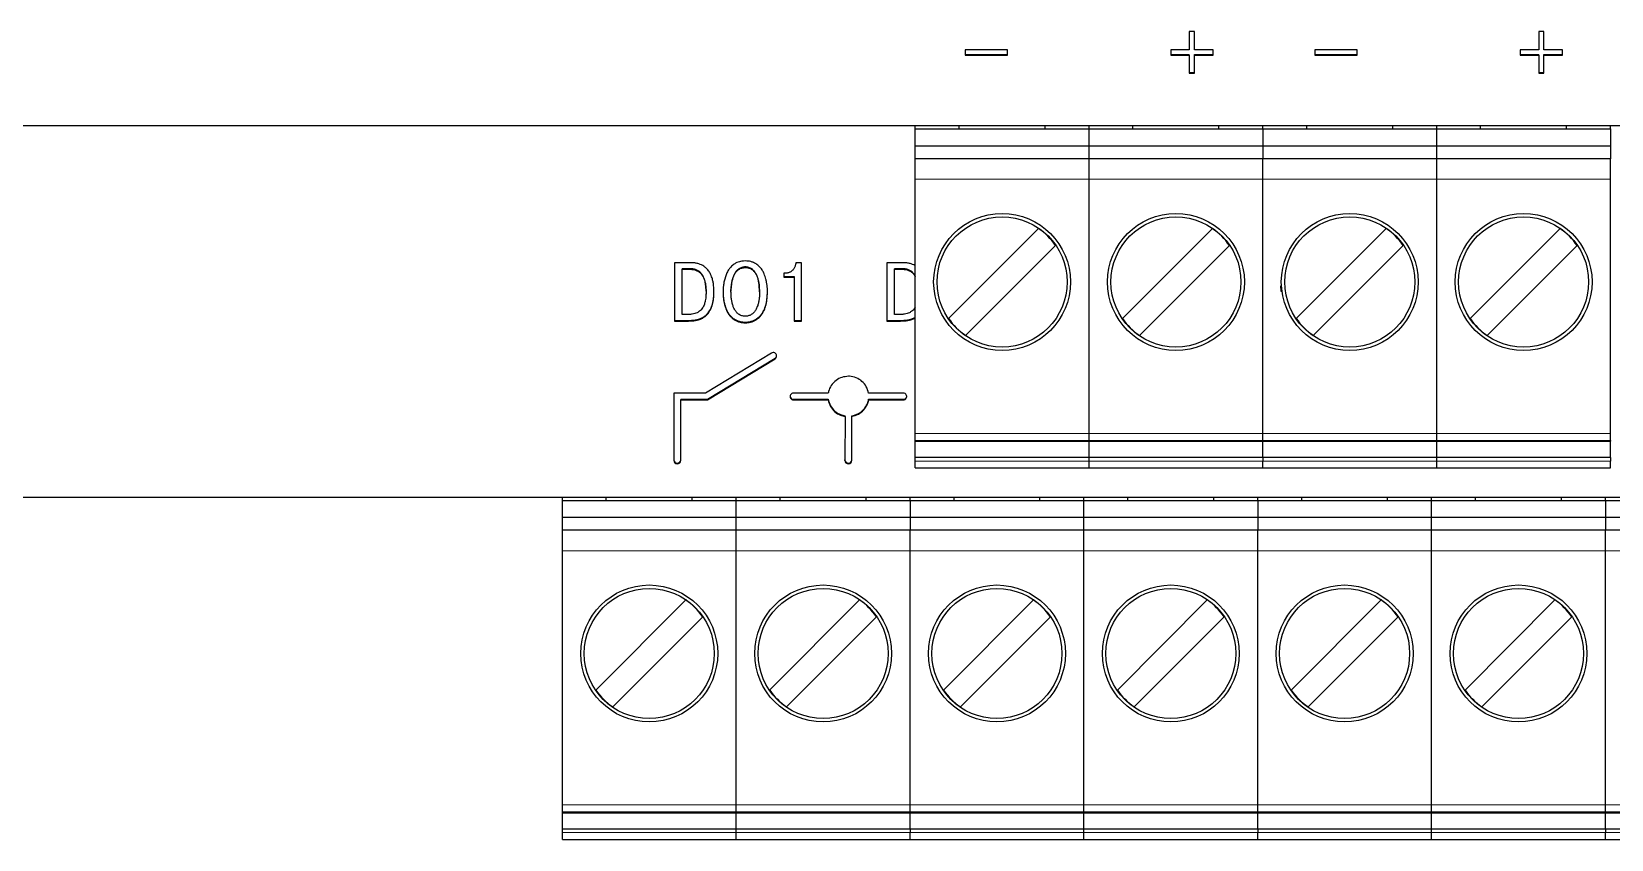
# Model space of a CAD drawing. Header units: millimetres. Extents: x 15 to 1184, y 5 to 836.
# Drawn here: x 596.87 to 606.1, y 650.33 to 655.05 of the extents above; entities that cross this region are included whole.
import ezdxf

# ---------------------------------------------------------------- set-up
doc = ezdxf.new("R2010")
doc.units = ezdxf.units.MM

msp = doc.modelspace()

# ---------------------------------------------------------------- linework, layer by layer
at = {"color": 7, "linetype": 'Continuous', "lineweight": 25}
for p, q in [((603.665, 655.0472), (603.6344, 655.0472)), ((603.6344, 655.0472), (603.6344, 654.9407)), ((603.665, 654.9407), (603.665, 655.0472)), ((605.7076, 655.0472), (605.677, 655.0472)), ((605.677, 655.0472), (605.677, 654.9407)), ((605.7076, 654.9407), (605.7076, 655.0472)), ((602.3253, 654.9407), (602.3253, 654.9106)), ((602.5722, 654.9407), (602.3253, 654.9407)), ((602.3253, 654.914), (602.5722, 654.914)), ((602.3253, 654.9106), (602.5722, 654.9106)), ((602.5722, 654.9106), (602.5722, 654.9407)), ((603.5262, 654.9407), (603.5262, 654.9106)), ((603.6344, 654.9407), (603.5262, 654.9407)), ((603.5262, 654.914), (603.6344, 654.914)), ((603.5262, 654.9106), (603.6344, 654.9106)), ((603.6344, 654.9106), (603.6344, 654.914)), ((603.6344, 654.9106), (603.6344, 654.8041)), ((603.7732, 654.9407), (603.665, 654.9407)), ((603.665, 654.914), (603.7732, 654.914)), ((603.665, 654.9106), (603.665, 654.914)), ((603.665, 654.8041), (603.665, 654.9106)), ((603.665, 654.9106), (603.7732, 654.9106)), ((603.7732, 654.9106), (603.7732, 654.9407)), ((604.3679, 654.9407), (604.3679, 654.9106)), ((604.6148, 654.9407), (604.3679, 654.9407)), ((604.3679, 654.914), (604.6148, 654.914)), ((604.3679, 654.9106), (604.6148, 654.9106)), ((604.6148, 654.9106), (604.6148, 654.9407)), ((605.5688, 654.9407), (605.5688, 654.9106)), ((605.677, 654.9407), (605.5688, 654.9407)), ((605.5688, 654.914), (605.677, 654.914)), ((605.5688, 654.9106), (605.677, 654.9106)), ((605.677, 654.9106), (605.677, 654.914)), ((605.677, 654.9106), (605.677, 654.8041)), ((605.8158, 654.9407), (605.7076, 654.9407)), ((605.7076, 654.914), (605.8158, 654.914)), ((605.7076, 654.9106), (605.7076, 654.914)), ((605.7076, 654.8041), (605.7076, 654.9106)), ((605.7076, 654.9106), (605.8158, 654.9106)), ((605.8158, 654.9106), (605.8158, 654.9407)), ((603.6344, 654.8075), (603.665, 654.8075)), ((603.6344, 654.8041), (603.665, 654.8041)), ((605.677, 654.8075), (605.7076, 654.8075)), ((605.677, 654.8041), (605.7076, 654.8041)), ((589.8565, 654.4987), (613.2565, 654.4987)), ((602.0325, 654.4787), (602.0325, 654.4987)), ((602.0325, 654.4787), (602.2895, 654.4787)), ((602.0325, 654.3787), (602.0325, 654.4787)), ((602.2895, 654.4787), (602.2895, 654.4987)), ((602.2895, 654.4787), (602.7915, 654.4787)), ((602.7915, 654.4787), (602.7915, 654.4987)), ((602.7915, 654.4787), (603.0485, 654.4787)), ((603.0485, 654.4787), (603.0485, 654.4987)), ((603.0485, 654.4787), (603.3055, 654.4787)), ((603.0485, 654.3787), (603.0485, 654.4787)), ((603.3055, 654.4787), (603.3055, 654.4987)), ((603.3055, 654.4787), (603.8075, 654.4787)), ((603.8075, 654.4787), (603.8075, 654.4987)), ((603.8075, 654.4787), (604.0645, 654.4787)), ((604.0645, 654.4787), (604.0645, 654.4987)), ((604.0645, 654.4787), (604.0645, 654.3787)), ((604.0645, 654.4787), (604.3215, 654.4787)), ((604.3215, 654.4787), (604.3215, 654.4987)), ((604.3215, 654.4787), (604.8235, 654.4787)), ((604.8235, 654.4787), (604.8235, 654.4987)), ((604.8235, 654.4787), (605.0805, 654.4787)), ((605.0805, 654.4787), (605.0805, 654.4987)), ((605.0805, 654.4787), (605.3375, 654.4787)), ((605.0805, 654.3787), (605.0805, 654.4787)), ((605.3375, 654.4787), (605.3375, 654.4987)), ((605.3375, 654.4787), (605.8395, 654.4787)), ((605.8395, 654.4787), (605.8395, 654.4987)), ((605.8395, 654.4787), (606.0965, 654.4787)), ((606.0965, 654.4787), (606.0965, 654.4987)), ((606.0965, 654.4787), (606.0965, 654.3787)), ((603.0485, 654.3787), (602.0325, 654.3787)), ((602.0325, 654.3047), (602.0325, 654.3787)), ((604.0645, 654.3787), (603.0485, 654.3787)), ((603.0485, 654.3047), (603.0485, 654.3787)), ((604.0645, 654.3787), (604.0645, 654.3047)), ((605.0805, 654.3787), (604.0645, 654.3787)), ((606.0965, 654.3787), (605.0805, 654.3787)), ((605.0805, 654.3047), (605.0805, 654.3787)), ((606.0965, 654.3787), (606.0965, 654.3047)), ((603.0485, 654.3047), (602.0325, 654.3047)), ((602.0325, 654.1847), (602.0325, 654.3047)), ((604.0645, 654.3047), (603.0485, 654.3047)), ((603.0485, 654.1847), (603.0485, 654.3047)), ((604.0645, 654.1847), (604.0645, 654.3047)), ((605.0805, 654.3047), (604.0645, 654.3047)), ((606.0965, 654.3047), (605.0805, 654.3047)), ((605.0805, 654.1847), (605.0805, 654.3047)), ((606.0965, 654.1847), (606.0965, 654.3047)), ((602.0325, 652.6996), (602.0325, 654.1847)), ((603.0485, 652.6996), (603.0485, 654.1847)), ((604.0645, 652.6996), (604.0645, 654.1847)), ((605.0805, 652.6996), (605.0805, 654.1847)), ((606.0965, 652.6996), (606.0965, 654.1847)), ((602.2281, 653.3713), (602.7538, 653.8971)), ((603.2441, 653.3713), (603.7698, 653.8971)), ((604.2601, 653.3713), (604.7858, 653.8971)), ((605.2761, 653.3713), (605.8018, 653.8971)), ((602.8528, 653.7981), (602.3271, 653.2723)), ((603.8688, 653.7981), (603.3431, 653.2723)), ((604.8848, 653.7981), (604.3591, 653.2723)), ((605.9008, 653.7981), (605.3751, 653.2723)), ((600.6263, 653.6973), (600.6263, 653.3568)), ((600.7196, 653.6973), (600.6263, 653.6973)), ((600.7181, 653.6623), (600.6702, 653.6623)), ((600.6702, 653.6589), (600.6702, 653.6623)), ((600.6702, 653.3952), (600.6702, 653.6589)), ((600.6702, 653.6589), (600.7181, 653.6589)), ((600.9293, 653.6322), (600.9148, 653.5828)), ((601.0396, 653.6691), (601.0396, 653.6726)), ((601.2771, 653.6365), (601.2647, 653.6365)), ((601.2647, 653.6365), (601.2647, 653.6126)), ((601.2647, 653.6161), (601.325, 653.6161)), ((601.2647, 653.6126), (601.325, 653.6126)), ((601.325, 653.6161), (601.325, 653.6126)), ((601.325, 653.6126), (601.325, 653.3568)), ((601.3689, 653.6973), (601.3353, 653.6973)), ((601.3689, 653.3568), (601.3689, 653.6973)), ((601.867, 653.6973), (601.867, 653.3568)), ((601.9603, 653.6973), (601.867, 653.6973)), ((601.9589, 653.6623), (601.9109, 653.6623)), ((601.9109, 653.6589), (601.9109, 653.6623)), ((601.9109, 653.3952), (601.9109, 653.6589)), ((601.9109, 653.6589), (601.9589, 653.6589)), ((600.9576, 653.5616), (600.9561, 653.5305)), ((600.9561, 653.527), (600.9576, 653.5582)), ((600.9561, 653.527), (600.9561, 653.5305)), ((601.123, 653.5305), (601.1216, 653.5616)), ((601.1216, 653.5582), (601.123, 653.527)), ((601.123, 653.527), (601.123, 653.5305)), ((604.1714, 653.5305), (604.17, 653.5616)), ((604.17, 653.5582), (604.1714, 653.527)), ((600.8102, 653.5125), (600.8102, 653.516)), ((602.0325, 653.437), (602.0302, 653.433)), ((600.6263, 653.3603), (600.7068, 653.3603)), ((600.6263, 653.3568), (600.7068, 653.3568)), ((600.7077, 653.3952), (600.6702, 653.3952)), ((601.0396, 653.3466), (601.0396, 653.3501)), ((601.325, 653.3603), (601.3689, 653.3603)), ((601.325, 653.3568), (601.3689, 653.3568)), ((601.867, 653.3603), (601.9475, 653.3603)), ((601.867, 653.3568), (601.9475, 653.3568)), ((601.9485, 653.3952), (601.9109, 653.3952)), ((601.1925, 653.1695), (600.8074, 652.9354)), ((600.8188, 652.8995), (601.2135, 653.1394)), ((600.8188, 652.896), (601.2135, 653.1359)), ((600.8074, 652.9354), (600.6224, 652.9354)), ((600.6224, 652.9354), (600.6224, 652.5421)), ((600.6624, 652.8995), (600.8188, 652.8995)), ((600.6624, 652.8995), (600.6624, 652.896)), ((600.6624, 652.5421), (600.6624, 652.896)), ((600.6624, 652.896), (600.8188, 652.896)), ((600.8188, 652.896), (600.8188, 652.8995)), ((601.5241, 652.9354), (601.3213, 652.9354)), ((601.3213, 652.8995), (601.5241, 652.8995)), ((601.3213, 652.896), (601.5241, 652.896)), ((601.5241, 652.896), (601.5241, 652.8995)), ((601.9632, 652.9354), (601.7606, 652.9354)), ((601.7606, 652.8995), (601.9632, 652.8995)), ((601.7606, 652.896), (601.7606, 652.8995)), ((601.7606, 652.896), (601.9632, 652.896)), ((601.6224, 652.7993), (601.6222, 652.5421)), ((601.6224, 652.7993), (601.6224, 652.8028)), ((601.6622, 652.7992), (601.6622, 652.8027)), ((601.6622, 652.5421), (601.6622, 652.7992)), ((602.0325, 652.6596), (602.0325, 652.6996)), ((603.0485, 652.6596), (603.0485, 652.6996)), ((604.0645, 652.6596), (604.0645, 652.6996)), ((605.0805, 652.6596), (605.0805, 652.6996)), ((606.0965, 652.6596), (606.0965, 652.6996)), ((602.0325, 652.6547), (602.0325, 652.6596)), ((602.0325, 652.6547), (603.0485, 652.6547)), ((602.0325, 652.5587), (602.0325, 652.6547)), ((603.0485, 652.6547), (603.0485, 652.6596)), ((603.0485, 652.6547), (604.0645, 652.6547)), ((603.0485, 652.5587), (603.0485, 652.6547)), ((604.0645, 652.6596), (604.0645, 652.6547)), ((604.0645, 652.5587), (604.0645, 652.6547)), ((604.0645, 652.6547), (605.0805, 652.6547)), ((605.0805, 652.6547), (605.0805, 652.6596)), ((605.0805, 652.6547), (606.0965, 652.6547)), ((605.0805, 652.5587), (605.0805, 652.6547)), ((606.0965, 652.6596), (606.0965, 652.6547)), ((606.0965, 652.5587), (606.0965, 652.6547)), ((601.6222, 652.5421), (601.6222, 652.5456)), ((603.0485, 652.5587), (602.0325, 652.5587)), ((602.0325, 652.5387), (602.0325, 652.5587)), ((602.0325, 652.4987), (602.0325, 652.5387)), ((604.0645, 652.5587), (603.0485, 652.5587)), ((603.0485, 652.5387), (603.0485, 652.5587)), ((603.0485, 652.4987), (603.0485, 652.5387)), ((604.0645, 652.5587), (604.0645, 652.5387)), ((605.0805, 652.5587), (604.0645, 652.5587)), ((604.0645, 652.4987), (604.0645, 652.5387)), ((606.0965, 652.5587), (605.0805, 652.5587)), ((605.0805, 652.5387), (605.0805, 652.5587)), ((605.0805, 652.4987), (605.0805, 652.5387)), ((606.0965, 652.5587), (606.0965, 652.5387)), ((606.0965, 652.4987), (606.0965, 652.5387)), ((602.0325, 652.4987), (603.0485, 652.4987)), ((603.0485, 652.4987), (604.0645, 652.4987)), ((604.0645, 652.4987), (605.0805, 652.4987)), ((605.0805, 652.4987), (606.0965, 652.4987)), ((592.8143, 652.3287), (613.2565, 652.3287)), ((599.9705, 652.3087), (599.9705, 652.3287)), ((600.2275, 652.3087), (600.2275, 652.3287)), ((600.7295, 652.3087), (600.7295, 652.3287)), ((600.9865, 652.3087), (600.9865, 652.3287)), ((601.2435, 652.3087), (601.2435, 652.3287)), ((601.7455, 652.3087), (601.7455, 652.3287)), ((602.0025, 652.3087), (602.0025, 652.3287)), ((602.2595, 652.3087), (602.2595, 652.3287)), ((602.7615, 652.3087), (602.7615, 652.3287)), ((603.0185, 652.3087), (603.0185, 652.3287)), ((603.2755, 652.3087), (603.2755, 652.3287)), ((603.7775, 652.3087), (603.7775, 652.3287)), ((604.0345, 652.3087), (604.0345, 652.3287)), ((604.2915, 652.3087), (604.2915, 652.3287)), ((604.7935, 652.3087), (604.7935, 652.3287)), ((605.0505, 652.3087), (605.0505, 652.3287)), ((605.3075, 652.3087), (605.3075, 652.3287)), ((605.8095, 652.3087), (605.8095, 652.3287)), ((606.0665, 652.3087), (606.0665, 652.3287)), ((599.9705, 652.3087), (600.2275, 652.3087)), ((599.9705, 652.2087), (599.9705, 652.3087)), ((600.2275, 652.3087), (600.7295, 652.3087)), ((600.7295, 652.3087), (600.9865, 652.3087)), ((600.9865, 652.3087), (601.2435, 652.3087)), ((600.9865, 652.2087), (600.9865, 652.3087)), ((601.2435, 652.3087), (601.7455, 652.3087)), ((601.7455, 652.3087), (602.0025, 652.3087)), ((602.0025, 652.3087), (602.0025, 652.2087)), ((602.0025, 652.3087), (602.2595, 652.3087)), ((602.2595, 652.3087), (602.7615, 652.3087)), ((602.7615, 652.3087), (603.0185, 652.3087)), ((603.0185, 652.3087), (603.2755, 652.3087)), ((603.0185, 652.2087), (603.0185, 652.3087)), ((603.2755, 652.3087), (603.7775, 652.3087)), ((603.7775, 652.3087), (604.0345, 652.3087)), ((604.0345, 652.3087), (604.0345, 652.2087)), ((604.0345, 652.3087), (604.2915, 652.3087)), ((604.2915, 652.3087), (604.7935, 652.3087)), ((604.7935, 652.3087), (605.0505, 652.3087)), ((605.0505, 652.3087), (605.3075, 652.3087)), ((605.0505, 652.2087), (605.0505, 652.3087)), ((605.3075, 652.3087), (605.8095, 652.3087)), ((605.8095, 652.3087), (606.0665, 652.3087)), ((606.0665, 652.3087), (606.0665, 652.2087)), ((606.0665, 652.3087), (606.3235, 652.3087)), ((600.9865, 652.2087), (599.9705, 652.2087)), ((599.9705, 652.1347), (599.9705, 652.2087)), ((600.9865, 652.1347), (599.9705, 652.1347)), ((599.9705, 652.0147), (599.9705, 652.1347)), ((602.0025, 652.2087), (600.9865, 652.2087)), ((600.9865, 652.1347), (600.9865, 652.2087)), ((602.0025, 652.1347), (600.9865, 652.1347)), ((600.9865, 652.0147), (600.9865, 652.1347)), ((602.0025, 652.2087), (602.0025, 652.1347)), ((603.0185, 652.2087), (602.0025, 652.2087)), ((602.0025, 652.0147), (602.0025, 652.1347)), ((603.0185, 652.1347), (602.0025, 652.1347)), ((604.0345, 652.2087), (603.0185, 652.2087)), ((603.0185, 652.1347), (603.0185, 652.2087)), ((604.0345, 652.1347), (603.0185, 652.1347)), ((603.0185, 652.0147), (603.0185, 652.1347)), ((604.0345, 652.2087), (604.0345, 652.1347)), ((605.0505, 652.2087), (604.0345, 652.2087)), ((604.0345, 652.0147), (604.0345, 652.1347)), ((605.0505, 652.1347), (604.0345, 652.1347)), ((606.0665, 652.2087), (605.0505, 652.2087)), ((605.0505, 652.1347), (605.0505, 652.2087)), ((606.0665, 652.1347), (605.0505, 652.1347)), ((605.0505, 652.0147), (605.0505, 652.1347)), ((606.0665, 652.2087), (606.0665, 652.1347)), ((607.0825, 652.2087), (606.0665, 652.2087)), ((606.0665, 652.0147), (606.0665, 652.1347)), ((607.0825, 652.1347), (606.0665, 652.1347)), ((599.9705, 650.5296), (599.9705, 652.0147)), ((600.9865, 650.5296), (600.9865, 652.0147)), ((602.0025, 650.5296), (602.0025, 652.0147)), ((603.0185, 650.5296), (603.0185, 652.0147)), ((604.0345, 650.5296), (604.0345, 652.0147)), ((605.0505, 650.5296), (605.0505, 652.0147)), ((606.0665, 650.5296), (606.0665, 652.0147)), ((600.1661, 651.2013), (600.6919, 651.7271)), ((601.1821, 651.2013), (601.7079, 651.7271)), ((602.1981, 651.2013), (602.7239, 651.7271)), ((603.2141, 651.2013), (603.7399, 651.7271)), ((604.2301, 651.2013), (604.7559, 651.7271)), ((605.2461, 651.2013), (605.7719, 651.7271)), ((600.7909, 651.6281), (600.2651, 651.1023)), ((601.8069, 651.6281), (601.2811, 651.1023)), ((602.8229, 651.6281), (602.2971, 651.1023)), ((603.8389, 651.6281), (603.3131, 651.1023)), ((604.8549, 651.6281), (604.3291, 651.1023)), ((605.8709, 651.6281), (605.3451, 651.1023)), ((599.9705, 650.4896), (599.9705, 650.5296)), ((599.9705, 650.4847), (599.9705, 650.4896)), ((599.9705, 650.4847), (600.9865, 650.4847)), ((599.9705, 650.3887), (599.9705, 650.4847)), ((600.9865, 650.4896), (600.9865, 650.5296)), ((600.9865, 650.4847), (600.9865, 650.4896)), ((600.9865, 650.4847), (602.0025, 650.4847)), ((600.9865, 650.3887), (600.9865, 650.4847)), ((602.0025, 650.4896), (602.0025, 650.5296)), ((602.0025, 650.4896), (602.0025, 650.4847)), ((602.0025, 650.3887), (602.0025, 650.4847)), ((602.0025, 650.4847), (603.0185, 650.4847)), ((603.0185, 650.4896), (603.0185, 650.5296)), ((603.0185, 650.4847), (603.0185, 650.4896)), ((603.0185, 650.4847), (604.0345, 650.4847)), ((603.0185, 650.3887), (603.0185, 650.4847)), ((604.0345, 650.4896), (604.0345, 650.5296)), ((604.0345, 650.4896), (604.0345, 650.4847)), ((604.0345, 650.3887), (604.0345, 650.4847)), ((604.0345, 650.4847), (605.0505, 650.4847)), ((605.0505, 650.4896), (605.0505, 650.5296)), ((605.0505, 650.4847), (605.0505, 650.4896)), ((605.0505, 650.4847), (606.0665, 650.4847)), ((605.0505, 650.3887), (605.0505, 650.4847)), ((606.0665, 650.4896), (606.0665, 650.5296)), ((606.0665, 650.4896), (606.0665, 650.4847)), ((606.0665, 650.3887), (606.0665, 650.4847)), ((606.0665, 650.4847), (607.0825, 650.4847)), ((600.9865, 650.3887), (599.9705, 650.3887)), ((599.9705, 650.3687), (599.9705, 650.3887)), ((602.0025, 650.3887), (600.9865, 650.3887)), ((600.9865, 650.3687), (600.9865, 650.3887)), ((602.0025, 650.3887), (602.0025, 650.3687)), ((603.0185, 650.3887), (602.0025, 650.3887)), ((604.0345, 650.3887), (603.0185, 650.3887)), ((603.0185, 650.3687), (603.0185, 650.3887)), ((604.0345, 650.3887), (604.0345, 650.3687)), ((605.0505, 650.3887), (604.0345, 650.3887)), ((606.0665, 650.3887), (605.0505, 650.3887)), ((605.0505, 650.3687), (605.0505, 650.3887)), ((606.0665, 650.3887), (606.0665, 650.3687)), ((607.0825, 650.3887), (606.0665, 650.3887)), ((599.9705, 650.3287), (599.9705, 650.3687)), ((599.9705, 650.3287), (600.9865, 650.3287)), ((600.9865, 650.3287), (600.9865, 650.3687)), ((600.9865, 650.3287), (602.0025, 650.3287)), ((602.0025, 650.3287), (602.0025, 650.3687)), ((602.0025, 650.3287), (603.0185, 650.3287)), ((603.0185, 650.3287), (603.0185, 650.3687)), ((603.0185, 650.3287), (604.0345, 650.3287)), ((604.0345, 650.3287), (604.0345, 650.3687)), ((604.0345, 650.3287), (605.0505, 650.3287)), ((605.0505, 650.3287), (605.0505, 650.3687)), ((605.0505, 650.3287), (606.0665, 650.3287)), ((606.0665, 650.3287), (606.0665, 650.3687)), ((606.0665, 650.3287), (607.0825, 650.3287))]:
    msp.add_line(p, q, dxfattribs=at)
at = {"color": 8, "linetype": 'Continuous', "lineweight": 18}
for p, q in [((602.0325, 654.1847), (603.0485, 654.1847)), ((603.0485, 654.1847), (604.0645, 654.1847)), ((604.0645, 654.1847), (605.0805, 654.1847)), ((605.0805, 654.1847), (606.0965, 654.1847)), ((600.7181, 653.6589), (600.7181, 653.6623)), ((600.7528, 653.6527), (600.7528, 653.6562)), ((600.7822, 653.6315), (600.7822, 653.6349)), ((600.9725, 653.6203), (600.9725, 653.6238)), ((600.9879, 653.6455), (600.9879, 653.649)), ((601.0099, 653.6627), (601.0099, 653.6661)), ((601.0693, 653.6627), (601.0693, 653.6661)), ((601.0913, 653.6455), (601.0913, 653.649)), ((601.1067, 653.6203), (601.1067, 653.6238)), ((601.9589, 653.6589), (601.9589, 653.6623)), ((601.9935, 653.6527), (601.9935, 653.6562)), ((602.023, 653.6315), (602.023, 653.6349)), ((600.8028, 653.5909), (600.8028, 653.5944)), ((600.8105, 653.527), (600.8105, 653.5305)), ((600.9576, 653.5582), (600.9576, 653.5616)), ((600.9627, 653.5903), (600.9627, 653.5937)), ((601.1165, 653.5903), (601.1165, 653.5937)), ((601.1216, 653.5582), (601.1216, 653.5616)), ((600.8495, 653.4605), (600.8495, 653.464)), ((600.9163, 653.4648), (600.9163, 653.4613)), ((601.1629, 653.4613), (601.1629, 653.4648)), ((600.7068, 653.3568), (600.7068, 653.3603)), ((600.7388, 653.3585), (600.7388, 653.362)), ((600.7724, 653.3661), (600.7724, 653.3695)), ((600.8042, 653.3832), (600.8042, 653.3866)), ((600.831, 653.4134), (600.831, 653.4169)), ((600.9322, 653.4139), (600.9322, 653.4173)), ((600.9545, 653.3817), (600.9545, 653.3852)), ((600.98, 653.3619), (600.98, 653.3654)), ((601.0048, 653.3514), (601.0048, 653.3549)), ((601.0259, 653.3473), (601.0259, 653.3508)), ((601.0532, 653.3473), (601.0532, 653.3508)), ((601.0743, 653.3514), (601.0743, 653.3549)), ((601.0993, 653.3619), (601.0993, 653.3654)), ((601.1246, 653.3817), (601.1246, 653.3852)), ((601.1469, 653.4139), (601.1469, 653.4173)), ((601.9475, 653.3568), (601.9475, 653.3603)), ((601.9795, 653.3585), (601.9795, 653.362)), ((602.0131, 653.3661), (602.0131, 653.3695)), ((601.2135, 653.1359), (601.2135, 653.1394)), ((601.3213, 652.896), (601.3213, 652.8995)), ((601.9632, 652.8995), (601.9632, 652.896)), ((603.0485, 652.6996), (602.0325, 652.6996)), ((604.0645, 652.6996), (603.0485, 652.6996)), ((605.0805, 652.6996), (604.0645, 652.6996)), ((606.0965, 652.6996), (605.0805, 652.6996)), ((602.0325, 652.6596), (603.0485, 652.6596)), ((603.0485, 652.6596), (604.0645, 652.6596)), ((604.0645, 652.6596), (605.0805, 652.6596)), ((605.0805, 652.6596), (606.0965, 652.6596)), ((603.0485, 652.5387), (602.0325, 652.5387)), ((604.0645, 652.5387), (603.0485, 652.5387)), ((605.0805, 652.5387), (604.0645, 652.5387)), ((606.0965, 652.5387), (605.0805, 652.5387)), ((599.9705, 652.0147), (600.9865, 652.0147)), ((600.9865, 652.0147), (602.0025, 652.0147)), ((602.0025, 652.0147), (603.0185, 652.0147)), ((603.0185, 652.0147), (604.0345, 652.0147)), ((604.0345, 652.0147), (605.0505, 652.0147)), ((605.0505, 652.0147), (606.0665, 652.0147)), ((606.0665, 652.0147), (607.0825, 652.0147)), ((600.9865, 650.5296), (599.9705, 650.5296)), ((599.9705, 650.4896), (600.9865, 650.4896)), ((602.0025, 650.5296), (600.9865, 650.5296)), ((600.9865, 650.4896), (602.0025, 650.4896)), ((603.0185, 650.5296), (602.0025, 650.5296)), ((602.0025, 650.4896), (603.0185, 650.4896)), ((604.0345, 650.5296), (603.0185, 650.5296)), ((603.0185, 650.4896), (604.0345, 650.4896)), ((605.0505, 650.5296), (604.0345, 650.5296)), ((604.0345, 650.4896), (605.0505, 650.4896)), ((606.0665, 650.5296), (605.0505, 650.5296)), ((605.0505, 650.4896), (606.0665, 650.4896)), ((607.0825, 650.5296), (606.0665, 650.5296)), ((606.0665, 650.4896), (607.0825, 650.4896)), ((600.9865, 650.3687), (599.9705, 650.3687)), ((602.0025, 650.3687), (600.9865, 650.3687)), ((603.0185, 650.3687), (602.0025, 650.3687)), ((604.0345, 650.3687), (603.0185, 650.3687)), ((605.0505, 650.3687), (604.0345, 650.3687)), ((606.0665, 650.3687), (605.0505, 650.3687)), ((607.0825, 650.3687), (606.0665, 650.3687))]:
    msp.add_line(p, q, dxfattribs=at)
at = {"color": 7, "linetype": 'Continuous', "lineweight": 25}
for centre, radius in [((602.5405, 653.5847), 0.4), ((603.5565, 653.5847), 0.4), ((604.5725, 653.5847), 0.4), ((605.5885, 653.5847), 0.4), ((602.5405, 653.5847), 0.38), ((603.5565, 653.5847), 0.38), ((604.5725, 653.5847), 0.38), ((605.5885, 653.5847), 0.38), ((600.4785, 651.4147), 0.4), ((600.4785, 651.4147), 0.38), ((601.4945, 651.4147), 0.4), ((601.4945, 651.4147), 0.38), ((602.5105, 651.4147), 0.4), ((602.5105, 651.4147), 0.38), ((603.5265, 651.4147), 0.4), ((603.5265, 651.4147), 0.38), ((604.5425, 651.4147), 0.4), ((604.5425, 651.4147), 0.38), ((605.5585, 651.4147), 0.4), ((605.5585, 651.4147), 0.38)]:
    msp.add_circle(centre, radius, dxfattribs=at)
for centre, radius, start, end in [((602.5405, 653.5847), 0.3783, 34.33655, 55.66345), ((603.5565, 653.5847), 0.3783, 34.33655, 55.66345), ((604.5725, 653.5847), 0.3783, 34.33655, 55.66345), ((605.5885, 653.5847), 0.3783, 34.33655, 55.66345), ((602.5405, 653.5847), 0.3783, 214.33655, 235.66345), ((603.5565, 653.5847), 0.3783, 214.33655, 235.66345), ((604.5725, 653.5847), 0.3783, 214.33655, 235.66345), ((605.5885, 653.5847), 0.3783, 214.33655, 235.66345), ((601.2031, 653.1528), 0.0198, 301.76753, 122.39988), ((601.2033, 653.1562), 0.0196, 301.08487, 354.76093), ((601.3211, 652.9157), 0.0197, 89.29438, 270.70562), ((601.3212, 652.9193), 0.0199, 185.52147, 270.40977), ((601.9634, 652.9157), 0.0197, 269.29438, 90.70562), ((601.9633, 652.9193), 0.0199, 269.59026, 354.47857), ((600.6424, 652.5458), 0.02, 180.70591, 359.29409), ((600.6424, 652.5424), 0.02, 180.70663, 359.29337), ((601.6422, 652.5458), 0.02, 180.70586, 359.29414), ((601.6422, 652.5424), 0.02, 180.70658, 359.29342), ((600.4785, 651.4147), 0.3783, 34.33655, 55.66345), ((601.4945, 651.4147), 0.3783, 34.33655, 55.66345), ((602.5105, 651.4147), 0.3783, 34.33655, 55.66345), ((603.5265, 651.4147), 0.3783, 34.33655, 55.66345), ((604.5425, 651.4147), 0.3783, 34.33655, 55.66345), ((605.5585, 651.4147), 0.3783, 34.33655, 55.66345), ((600.4785, 651.4147), 0.3783, 214.33655, 235.66345), ((601.4945, 651.4147), 0.3783, 214.33655, 235.66345), ((602.5105, 651.4147), 0.3783, 214.33655, 235.66345), ((603.5265, 651.4147), 0.3783, 214.33655, 235.66345), ((604.5425, 651.4147), 0.3783, 214.33655, 235.66345), ((605.5585, 651.4147), 0.3783, 214.33655, 235.66345)]:
    msp.add_arc(centre, radius, start, end, dxfattribs=at)
for points, knots in [([(601.0396, 653.7075), (601.0329, 653.7072), (601.0213, 653.7067), (601.0048, 653.7034), (600.9955, 653.6998), (600.9908, 653.698)], [0, 0, 0, 0, 0.400884, 0.697711, 1, 1, 1, 1]), ([(601.0883, 653.698), (601.0829, 653.7001), (601.0725, 653.704), (601.056, 653.7069), (601.0451, 653.7073), (601.0396, 653.7075)], [0, 0, 0, 0, 0.346295, 0.670456, 1, 1, 1, 1]), ([(600.7528, 653.6562), (600.7496, 653.6573), (600.7433, 653.6594), (600.7317, 653.6619), (600.7232, 653.6622), (600.7181, 653.6623)], [0, 0, 0, 0, 0.28293, 0.565896, 1, 1, 1, 1]), ([(600.7181, 653.6589), (600.7215, 653.6588), (600.7281, 653.6587), (600.7399, 653.657), (600.7479, 653.6543), (600.7528, 653.6527)], [0, 0, 0, 0, 0.282938, 0.565902, 1, 1, 1, 1]), ([(600.7765, 653.6873), (600.7704, 653.6894), (600.7583, 653.6937), (600.7391, 653.6966), (600.7261, 653.6971), (600.7196, 653.6973)], [0, 0, 0, 0, 0.331386, 0.663396, 1, 1, 1, 1]), ([(600.7822, 653.6349), (600.78, 653.6374), (600.7755, 653.6422), (600.766, 653.65), (600.7578, 653.6538), (600.7528, 653.6562)], [0, 0, 0, 0, 0.271797, 0.543739, 1, 1, 1, 1]), ([(600.7528, 653.6527), (600.7558, 653.6514), (600.7619, 653.6487), (600.7722, 653.6419), (600.7784, 653.6355), (600.7822, 653.6315)], [0, 0, 0, 0, 0.272067, 0.544079, 1, 1, 1, 1]), ([(600.8157, 653.6607), (600.8118, 653.6646), (600.8042, 653.672), (600.7908, 653.6808), (600.7813, 653.6851), (600.7765, 653.6873)], [0, 0, 0, 0, 0.346109, 0.669895, 1, 1, 1, 1]), ([(600.8028, 653.5944), (600.8007, 653.6007), (600.7973, 653.611), (600.7903, 653.6246), (600.7849, 653.6315), (600.7822, 653.6349)], [0, 0, 0, 0, 0.432588, 0.713553, 1, 1, 1, 1]), ([(600.7822, 653.6315), (600.7851, 653.6277), (600.7909, 653.6203), (600.7977, 653.6066), (600.801, 653.5965), (600.8028, 653.5909)], [0, 0, 0, 0, 0.306369, 0.61219, 1, 1, 1, 1]), ([(600.8403, 653.622), (600.8375, 653.6281), (600.8329, 653.638), (600.8243, 653.6508), (600.8186, 653.6574), (600.8157, 653.6607)], [0, 0, 0, 0, 0.431201, 0.714191, 1, 1, 1, 1]), ([(600.8529, 653.5762), (600.8517, 653.5827), (600.8497, 653.5938), (600.8453, 653.609), (600.8419, 653.6177), (600.8403, 653.622)], [0, 0, 0, 0, 0.414727, 0.70663, 1, 1, 1, 1]), ([(600.9544, 653.6717), (600.9501, 653.6666), (600.943, 653.658), (600.935, 653.6445), (600.9312, 653.6363), (600.9293, 653.6322)], [0, 0, 0, 0, 0.421836, 0.709723, 1, 1, 1, 1]), ([(600.9908, 653.698), (600.9854, 653.6953), (600.976, 653.6906), (600.9639, 653.6815), (600.9576, 653.675), (600.9544, 653.6717)], [0, 0, 0, 0, 0.398121, 0.696491, 1, 1, 1, 1]), ([(600.9725, 653.6238), (600.9712, 653.6208), (600.9686, 653.6144), (600.9653, 653.6043), (600.9636, 653.5973), (600.9627, 653.5937)], [0, 0, 0, 0, 0.311587, 0.655112, 1, 1, 1, 1]), ([(600.9627, 653.5903), (600.9635, 653.5935), (600.9651, 653.6002), (600.9683, 653.6102), (600.9711, 653.617), (600.9725, 653.6203)], [0, 0, 0, 0, 0.311576, 0.655097, 1, 1, 1, 1]), ([(600.9879, 653.649), (600.9858, 653.6464), (600.9818, 653.6412), (600.9767, 653.6327), (600.9739, 653.6268), (600.9725, 653.6238)], [0, 0, 0, 0, 0.334945, 0.666073, 1, 1, 1, 1]), ([(600.9725, 653.6203), (600.9739, 653.6233), (600.9767, 653.6293), (600.9818, 653.6377), (600.9858, 653.6429), (600.9879, 653.6455)], [0, 0, 0, 0, 0.334802, 0.665844, 1, 1, 1, 1]), ([(601.0099, 653.6661), (601.0069, 653.6645), (601.0014, 653.6615), (600.994, 653.6556), (600.9899, 653.6512), (600.9879, 653.649)], [0, 0, 0, 0, 0.355106, 0.674656, 1, 1, 1, 1]), ([(600.9879, 653.6455), (600.9901, 653.6479), (600.9944, 653.6526), (601.0018, 653.6583), (601.0072, 653.6612), (601.0099, 653.6627)], [0, 0, 0, 0, 0.354924, 0.67438, 1, 1, 1, 1]), ([(601.0396, 653.6726), (601.0362, 653.6724), (601.0295, 653.6721), (601.0194, 653.6702), (601.0131, 653.6675), (601.0099, 653.6661)], [0, 0, 0, 0, 0.326672, 0.65885, 1, 1, 1, 1]), ([(601.0099, 653.6627), (601.0128, 653.6639), (601.0189, 653.6665), (601.029, 653.6686), (601.036, 653.6689), (601.0396, 653.6691)], [0, 0, 0, 0, 0.31085, 0.651577, 1, 1, 1, 1]), ([(601.0693, 653.6661), (601.0664, 653.6674), (601.0602, 653.67), (601.0502, 653.6721), (601.0431, 653.6724), (601.0396, 653.6726)], [0, 0, 0, 0, 0.311362, 0.651835, 1, 1, 1, 1]), ([(601.0396, 653.6691), (601.0429, 653.6689), (601.0496, 653.6687), (601.0597, 653.6667), (601.0661, 653.664), (601.0693, 653.6627)], [0, 0, 0, 0, 0.326879, 0.658956, 1, 1, 1, 1]), ([(601.0913, 653.649), (601.089, 653.6514), (601.0848, 653.6561), (601.0773, 653.6618), (601.072, 653.6647), (601.0693, 653.6661)], [0, 0, 0, 0, 0.354983, 0.674408, 1, 1, 1, 1]), ([(601.0693, 653.6627), (601.0722, 653.6611), (601.0778, 653.6581), (601.0852, 653.6522), (601.0892, 653.6477), (601.0913, 653.6455)], [0, 0, 0, 0, 0.354995, 0.674426, 1, 1, 1, 1]), ([(601.1249, 653.6717), (601.1195, 653.6771), (601.1087, 653.6877), (601.0951, 653.6946), (601.0883, 653.698)], [0, 0, 0, 0, 0.498913, 1, 1, 1, 1]), ([(601.1067, 653.6238), (601.1053, 653.6268), (601.1025, 653.6327), (601.0974, 653.6412), (601.0933, 653.6464), (601.0913, 653.649)], [0, 0, 0, 0, 0.334802, 0.665843, 1, 1, 1, 1]), ([(601.0913, 653.6455), (601.0933, 653.6429), (601.0974, 653.6377), (601.1025, 653.6293), (601.1053, 653.6233), (601.1067, 653.6203)], [0, 0, 0, 0, 0.334934, 0.666073, 1, 1, 1, 1]), ([(601.1165, 653.5937), (601.1157, 653.5969), (601.114, 653.6037), (601.1108, 653.6137), (601.108, 653.6204), (601.1067, 653.6238)], [0, 0, 0, 0, 0.311504, 0.655053, 1, 1, 1, 1]), ([(601.1067, 653.6203), (601.1079, 653.6173), (601.1106, 653.6109), (601.1138, 653.6009), (601.1156, 653.5938), (601.1165, 653.5903)], [0, 0, 0, 0, 0.311535, 0.655091, 1, 1, 1, 1]), ([(601.1499, 653.6322), (601.147, 653.6382), (601.1423, 653.6482), (601.1337, 653.6613), (601.1278, 653.6683), (601.1249, 653.6717)], [0, 0, 0, 0, 0.421889, 0.709586, 1, 1, 1, 1]), ([(601.1644, 653.5828), (601.1631, 653.5893), (601.1607, 653.6009), (601.1558, 653.6174), (601.1519, 653.6272), (601.1499, 653.6322)], [0, 0, 0, 0, 0.382786, 0.690574, 1, 1, 1, 1]), ([(601.2993, 653.6413), (601.2968, 653.6403), (601.292, 653.6383), (601.2844, 653.6368), (601.2795, 653.6366), (601.2771, 653.6365)], [0, 0, 0, 0, 0.35968, 0.67685, 1, 1, 1, 1]), ([(601.3172, 653.6545), (601.3149, 653.6523), (601.3112, 653.6486), (601.3051, 653.6443), (601.3012, 653.6423), (601.2993, 653.6413)], [0, 0, 0, 0, 0.419876, 0.708044, 1, 1, 1, 1]), ([(601.3295, 653.6738), (601.3281, 653.6709), (601.3257, 653.6659), (601.3215, 653.6595), (601.3186, 653.6562), (601.3172, 653.6545)], [0, 0, 0, 0, 0.4300134, 0.7136365, 1, 1, 1, 1]), ([(601.3353, 653.6973), (601.3349, 653.694), (601.3342, 653.6884), (601.3321, 653.6805), (601.3304, 653.6761), (601.3295, 653.6738)], [0, 0, 0, 0, 0.407322, 0.702309, 1, 1, 1, 1]), ([(601.9935, 653.6562), (601.9903, 653.6573), (601.984, 653.6594), (601.9725, 653.6619), (601.964, 653.6622), (601.9589, 653.6623)], [0, 0, 0, 0, 0.282932, 0.565897, 1, 1, 1, 1]), ([(601.9589, 653.6589), (601.9622, 653.6588), (601.9689, 653.6587), (601.9806, 653.657), (601.9886, 653.6543), (601.9935, 653.6527)], [0, 0, 0, 0, 0.282936, 0.565901, 1, 1, 1, 1]), ([(602.0172, 653.6873), (602.0112, 653.6894), (601.999, 653.6937), (601.9798, 653.6966), (601.9669, 653.6971), (601.9603, 653.6973)], [0, 0, 0, 0, 0.331386, 0.663396, 1, 1, 1, 1]), ([(602.023, 653.6349), (602.0207, 653.6374), (602.0162, 653.6422), (602.0067, 653.65), (601.9986, 653.6538), (601.9935, 653.6562)], [0, 0, 0, 0, 0.271798, 0.543741, 1, 1, 1, 1]), ([(601.9935, 653.6527), (601.9966, 653.6514), (602.0027, 653.6487), (602.0129, 653.6419), (602.0191, 653.6355), (602.023, 653.6315)], [0, 0, 0, 0, 0.272067, 0.544077, 1, 1, 1, 1]), ([(602.0325, 653.6797), (602.0321, 653.68), (602.0274, 653.6831), (602.0221, 653.6853), (602.0172, 653.6873)], [0, 0, 0, 0, 0.072017, 1, 1, 1, 1]), ([(602.0325, 653.6211), (602.0319, 653.6222), (602.0294, 653.6272), (602.0258, 653.6315), (602.023, 653.6349)], [0, 0, 0, 0, 0.218031, 1, 1, 1, 1]), ([(602.023, 653.6315), (602.026, 653.6278), (602.0296, 653.6235), (602.0321, 653.6185), (602.0325, 653.6177)], [0, 0, 0, 0, 0.838084, 1, 1, 1, 1]), ([(600.8105, 653.5305), (600.8103, 653.5371), (600.8101, 653.5502), (600.8082, 653.5717), (600.8048, 653.5862), (600.8028, 653.5944)], [0, 0, 0, 0, 0.305527, 0.611139, 1, 1, 1, 1]), ([(600.8028, 653.5909), (600.8044, 653.5845), (600.8076, 653.5717), (600.8099, 653.5503), (600.8103, 653.5354), (600.8105, 653.527)], [0, 0, 0, 0, 0.30603, 0.611714, 1, 1, 1, 1]), ([(600.8105, 653.527), (600.8104, 653.5205), (600.8102, 653.5085), (600.8086, 653.491), (600.8068, 653.4802), (600.8059, 653.4748)], [0, 0, 0, 0, 0.375458, 0.6871, 1, 1, 1, 1]), ([(600.8495, 653.464), (600.8508, 653.4704), (600.8535, 653.4833), (600.8558, 653.5059), (600.8562, 653.522), (600.8564, 653.5315)], [0, 0, 0, 0, 0.290022, 0.579887, 1, 1, 1, 1]), ([(600.8495, 653.4605), (600.8508, 653.4669), (600.8535, 653.4798), (600.8558, 653.5024), (600.8562, 653.5185), (600.8564, 653.528)], [0, 0, 0, 0, 0.290022, 0.579887, 1, 1, 1, 1]), ([(600.8564, 653.528), (600.8563, 653.5346), (600.8562, 653.5459), (600.8548, 653.562), (600.8535, 653.5715), (600.8529, 653.5762)], [0, 0, 0, 0, 0.407095, 0.703224, 1, 1, 1, 1]), ([(600.9148, 653.5828), (600.9138, 653.5763), (600.9119, 653.5638), (600.9105, 653.5452), (600.9103, 653.5331), (600.9102, 653.527)], [0, 0, 0, 0, 0.351878, 0.675482, 1, 1, 1, 1]), ([(600.9102, 653.5305), (600.9103, 653.524), (600.9105, 653.5108), (600.912, 653.4888), (600.9147, 653.4736), (600.9163, 653.4648)], [0, 0, 0, 0, 0.297986, 0.596015, 1, 1, 1, 1]), ([(600.9102, 653.527), (600.9103, 653.5205), (600.9105, 653.5073), (600.912, 653.4853), (600.9147, 653.4701), (600.9163, 653.4613)], [0, 0, 0, 0, 0.297992, 0.59602, 1, 1, 1, 1]), ([(600.9573, 653.4978), (600.9571, 653.5011), (600.9566, 653.5076), (600.9562, 653.5173), (600.9561, 653.5238), (600.9561, 653.527)], [0, 0, 0, 0, 0.336129, 0.667944, 1, 1, 1, 1]), ([(600.9627, 653.5937), (600.962, 653.5905), (600.9606, 653.5841), (600.9589, 653.5734), (600.9581, 653.5659), (600.9576, 653.5616)], [0, 0, 0, 0, 0.302923, 0.605861, 1, 1, 1, 1]), ([(600.9576, 653.5582), (600.9579, 653.5614), (600.9586, 653.568), (600.9603, 653.5787), (600.9618, 653.5861), (600.9627, 653.5903)], [0, 0, 0, 0, 0.302931, 0.605875, 1, 1, 1, 1]), ([(601.1216, 653.5616), (601.1212, 653.5649), (601.1205, 653.5714), (601.1189, 653.5822), (601.1173, 653.5896), (601.1165, 653.5937)], [0, 0, 0, 0, 0.302944, 0.605878, 1, 1, 1, 1]), ([(601.1165, 653.5903), (601.1171, 653.5871), (601.1185, 653.5806), (601.1203, 653.5699), (601.1211, 653.5624), (601.1216, 653.5582)], [0, 0, 0, 0, 0.302925, 0.605864, 1, 1, 1, 1]), ([(601.123, 653.527), (601.123, 653.5238), (601.123, 653.5172), (601.1225, 653.5075), (601.122, 653.501), (601.1218, 653.4978)], [0, 0, 0, 0, 0.33617, 0.667988, 1, 1, 1, 1]), ([(601.1629, 653.4648), (601.1641, 653.4712), (601.1665, 653.4842), (601.1684, 653.5056), (601.1688, 653.5206), (601.1689, 653.529)], [0, 0, 0, 0, 0.305275, 0.610437, 1, 1, 1, 1]), ([(601.1629, 653.4613), (601.1641, 653.4678), (601.1665, 653.4807), (601.1685, 653.5027), (601.1688, 653.5181), (601.169, 653.527)], [0, 0, 0, 0, 0.298149, 0.596194, 1, 1, 1, 1]), ([(601.169, 653.527), (601.1689, 653.5336), (601.1687, 653.5462), (601.1672, 653.5649), (601.1653, 653.5768), (601.1644, 653.5828)], [0, 0, 0, 0, 0.351805, 0.675369, 1, 1, 1, 1]), ([(600.7895, 653.433), (600.787, 653.4296), (600.7821, 653.4227), (600.7716, 653.4131), (600.7629, 653.4081), (600.758, 653.4053)], [0, 0, 0, 0, 0.298851, 0.597729, 1, 1, 1, 1]), ([(600.8059, 653.4748), (600.8043, 653.4684), (600.8018, 653.4579), (600.796, 653.444), (600.7916, 653.4367), (600.7895, 653.433)], [0, 0, 0, 0, 0.438332, 0.717438, 1, 1, 1, 1]), ([(600.831, 653.4169), (600.8342, 653.4227), (600.8398, 653.433), (600.8456, 653.449), (600.8482, 653.459), (600.8495, 653.464)], [0, 0, 0, 0, 0.389933, 0.693892, 1, 1, 1, 1]), ([(600.831, 653.4134), (600.8342, 653.4192), (600.8398, 653.4295), (600.8456, 653.4455), (600.8482, 653.4555), (600.8495, 653.4605)], [0, 0, 0, 0, 0.389939, 0.693899, 1, 1, 1, 1]), ([(600.9163, 653.4648), (600.9178, 653.4584), (600.9204, 653.4471), (600.9257, 653.4312), (600.9301, 653.422), (600.9322, 653.4173)], [0, 0, 0, 0, 0.393454, 0.695584, 1, 1, 1, 1]), ([(600.9163, 653.4613), (600.9178, 653.4549), (600.9204, 653.4436), (600.9257, 653.4277), (600.9301, 653.4185), (600.9322, 653.4139)], [0, 0, 0, 0, 0.393458, 0.695587, 1, 1, 1, 1]), ([(600.962, 653.4662), (600.9614, 653.4695), (600.9601, 653.4759), (600.9585, 653.4864), (600.9577, 653.4937), (600.9573, 653.4978)], [0, 0, 0, 0, 0.308877, 0.617759, 1, 1, 1, 1]), ([(600.9713, 653.4358), (600.9701, 653.4388), (600.9678, 653.445), (600.9646, 653.4551), (600.9629, 653.4623), (600.962, 653.4662)], [0, 0, 0, 0, 0.309281, 0.618554, 1, 1, 1, 1]), ([(600.9866, 653.4098), (600.9846, 653.4125), (600.9805, 653.4178), (600.9755, 653.4265), (600.9727, 653.4327), (600.9713, 653.4358)], [0, 0, 0, 0, 0.328174, 0.66265, 1, 1, 1, 1]), ([(601.1078, 653.4358), (601.1065, 653.4328), (601.1038, 653.4267), (601.0987, 653.4179), (601.0946, 653.4125), (601.0926, 653.4098)], [0, 0, 0, 0, 0.327903, 0.662285, 1, 1, 1, 1]), ([(601.1171, 653.4662), (601.1164, 653.463), (601.1149, 653.4566), (601.1119, 653.4464), (601.1093, 653.4396), (601.1078, 653.4358)], [0, 0, 0, 0, 0.309283, 0.618575, 1, 1, 1, 1]), ([(601.1218, 653.4978), (601.1215, 653.4945), (601.1208, 653.488), (601.1193, 653.4774), (601.1179, 653.4702), (601.1171, 653.4662)], [0, 0, 0, 0, 0.308923, 0.617831, 1, 1, 1, 1]), ([(601.1469, 653.4173), (601.1497, 653.4233), (601.1546, 653.4339), (601.1595, 653.45), (601.1617, 653.4598), (601.1629, 653.4648)], [0, 0, 0, 0, 0.394213, 0.696389, 1, 1, 1, 1]), ([(601.1469, 653.4139), (601.1497, 653.4199), (601.1546, 653.4305), (601.1595, 653.4465), (601.1617, 653.4564), (601.1629, 653.4613)], [0, 0, 0, 0, 0.39421, 0.696384, 1, 1, 1, 1]), ([(602.0302, 653.433), (602.0278, 653.4296), (602.0228, 653.4227), (602.0123, 653.4131), (602.0037, 653.4081), (601.9987, 653.4053)], [0, 0, 0, 0, 0.298851, 0.59773, 1, 1, 1, 1]), ([(600.7068, 653.3603), (600.7101, 653.3603), (600.7171, 653.3603), (600.7278, 653.3609), (600.7351, 653.3616), (600.7388, 653.362)], [0, 0, 0, 0, 0.311769, 0.655629, 1, 1, 1, 1]), ([(600.7068, 653.3568), (600.7101, 653.3568), (600.7171, 653.3569), (600.7278, 653.3574), (600.7351, 653.3582), (600.7388, 653.3585)], [0, 0, 0, 0, 0.311768, 0.655629, 1, 1, 1, 1]), ([(600.758, 653.4053), (600.7534, 653.4034), (600.7444, 653.3996), (600.7275, 653.396), (600.7152, 653.3955), (600.7077, 653.3952)], [0, 0, 0, 0, 0.284784, 0.569128, 1, 1, 1, 1]), ([(600.7388, 653.362), (600.7421, 653.3624), (600.7487, 653.3633), (600.76, 653.3657), (600.7678, 653.3681), (600.7724, 653.3695)], [0, 0, 0, 0, 0.289985, 0.579953, 1, 1, 1, 1]), ([(600.7388, 653.3585), (600.7421, 653.3589), (600.7487, 653.3598), (600.76, 653.3622), (600.7678, 653.3646), (600.7724, 653.3661)], [0, 0, 0, 0, 0.289985, 0.579954, 1, 1, 1, 1]), ([(600.7724, 653.3695), (600.7755, 653.3707), (600.7817, 653.373), (600.7926, 653.3785), (600.7997, 653.3835), (600.8042, 653.3866)], [0, 0, 0, 0, 0.2748263, 0.5496345, 1, 1, 1, 1]), ([(600.7724, 653.3661), (600.7755, 653.3672), (600.7817, 653.3696), (600.7926, 653.375), (600.7997, 653.3801), (600.8042, 653.3832)], [0, 0, 0, 0, 0.274829, 0.549631, 1, 1, 1, 1]), ([(600.8042, 653.3866), (600.8068, 653.3887), (600.8133, 653.394), (600.8225, 653.4041), (600.8281, 653.4126), (600.831, 653.4169)], [0, 0, 0, 0, 0.244778, 0.618976, 1, 1, 1, 1]), ([(600.8042, 653.3832), (600.8068, 653.3853), (600.8133, 653.3905), (600.8225, 653.4006), (600.8281, 653.4091), (600.831, 653.4134)], [0, 0, 0, 0, 0.24478, 0.618973, 1, 1, 1, 1]), ([(600.9322, 653.4173), (600.9354, 653.4117), (600.9401, 653.4031), (600.9478, 653.3925), (600.9523, 653.3876), (600.9545, 653.3852)], [0, 0, 0, 0, 0.494825, 0.746492, 1, 1, 1, 1]), ([(600.9322, 653.4139), (600.9354, 653.4082), (600.9401, 653.3996), (600.9478, 653.389), (600.9523, 653.3842), (600.9545, 653.3817)], [0, 0, 0, 0, 0.494825, 0.746492, 1, 1, 1, 1]), ([(600.9545, 653.3852), (600.9569, 653.3829), (600.9616, 653.3782), (600.97, 653.3714), (600.9764, 653.3675), (600.98, 653.3654)], [0, 0, 0, 0, 0.307652, 0.615396, 1, 1, 1, 1]), ([(600.9545, 653.3817), (600.9569, 653.3794), (600.9616, 653.3748), (600.97, 653.3679), (600.9764, 653.3641), (600.98, 653.3619)], [0, 0, 0, 0, 0.307652, 0.615396, 1, 1, 1, 1]), ([(600.98, 653.3654), (600.9829, 653.3638), (600.9883, 653.3609), (600.9967, 653.3574), (601.0021, 653.3557), (601.0048, 653.3549)], [0, 0, 0, 0, 0.368924, 0.683408, 1, 1, 1, 1]), ([(600.98, 653.3619), (600.9829, 653.3603), (600.9883, 653.3574), (600.9967, 653.3539), (601.0021, 653.3522), (601.0048, 653.3514)], [0, 0, 0, 0, 0.368924, 0.683403, 1, 1, 1, 1]), ([(601.0089, 653.3918), (601.006, 653.3934), (601.0003, 653.3966), (600.9928, 653.4027), (600.9887, 653.4074), (600.9866, 653.4098)], [0, 0, 0, 0, 0.344494, 0.668924, 1, 1, 1, 1]), ([(601.0048, 653.3549), (601.0083, 653.354), (601.0135, 653.3526), (601.0206, 653.3514), (601.0241, 653.351), (601.0259, 653.3508)], [0, 0, 0, 0, 0.498216, 0.748794, 1, 1, 1, 1]), ([(601.0048, 653.3514), (601.0083, 653.3505), (601.0135, 653.3492), (601.0206, 653.3479), (601.0241, 653.3475), (601.0259, 653.3473)], [0, 0, 0, 0, 0.4982133, 0.7487957, 1, 1, 1, 1]), ([(601.0396, 653.385), (601.0362, 653.3852), (601.0293, 653.3854), (601.0189, 653.3874), (601.0122, 653.3903), (601.0089, 653.3918)], [0, 0, 0, 0, 0.315919, 0.65312, 1, 1, 1, 1]), ([(601.0259, 653.3508), (601.0274, 653.3507), (601.0304, 653.3504), (601.035, 653.3501), (601.038, 653.3501), (601.0396, 653.3501)], [0, 0, 0, 0, 0.330251, 0.664841, 1, 1, 1, 1]), ([(601.0259, 653.3473), (601.0274, 653.3472), (601.0304, 653.3469), (601.035, 653.3466), (601.038, 653.3466), (601.0396, 653.3466)], [0, 0, 0, 0, 0.330251, 0.664842, 1, 1, 1, 1]), ([(601.0703, 653.3918), (601.0673, 653.3905), (601.0614, 653.3879), (601.051, 653.3855), (601.0437, 653.3852), (601.0396, 653.385)], [0, 0, 0, 0, 0.306144, 0.612048, 1, 1, 1, 1]), ([(601.0396, 653.3501), (601.0411, 653.3501), (601.0441, 653.3501), (601.0487, 653.3504), (601.0517, 653.3507), (601.0532, 653.3508)], [0, 0, 0, 0, 0.331624, 0.665704, 1, 1, 1, 1]), ([(601.0396, 653.3466), (601.0411, 653.3466), (601.0441, 653.3466), (601.0487, 653.3469), (601.0517, 653.3472), (601.0532, 653.3473)], [0, 0, 0, 0, 0.331623, 0.665702, 1, 1, 1, 1]), ([(601.0532, 653.3508), (601.0549, 653.351), (601.0593, 653.3515), (601.0663, 653.3528), (601.0717, 653.3542), (601.0743, 653.3549)], [0, 0, 0, 0, 0.2326149, 0.6155311, 1, 1, 1, 1]), ([(601.0532, 653.3473), (601.0549, 653.3475), (601.0593, 653.348), (601.0663, 653.3493), (601.0717, 653.3507), (601.0743, 653.3514)], [0, 0, 0, 0, 0.232613, 0.61553, 1, 1, 1, 1]), ([(601.0926, 653.4098), (601.0904, 653.4073), (601.0862, 653.4025), (601.0786, 653.3964), (601.0731, 653.3933), (601.0703, 653.3918)], [0, 0, 0, 0, 0.344782, 0.669173, 1, 1, 1, 1]), ([(601.0743, 653.3549), (601.0775, 653.3558), (601.0834, 653.3577), (601.0917, 653.3614), (601.0967, 653.364), (601.0993, 653.3654)], [0, 0, 0, 0, 0.368243, 0.68335, 1, 1, 1, 1]), ([(601.0743, 653.3514), (601.0775, 653.3524), (601.0834, 653.3542), (601.0917, 653.3579), (601.0967, 653.3606), (601.0993, 653.3619)], [0, 0, 0, 0, 0.368243, 0.683351, 1, 1, 1, 1]), ([(601.0993, 653.3654), (601.1021, 653.3671), (601.1078, 653.3705), (601.1163, 653.3771), (601.1217, 653.3823), (601.1246, 653.3852)], [0, 0, 0, 0, 0.3086348, 0.6171606, 1, 1, 1, 1]), ([(601.0993, 653.3619), (601.1021, 653.3636), (601.1078, 653.367), (601.1163, 653.3737), (601.1217, 653.3788), (601.1246, 653.3817)], [0, 0, 0, 0, 0.308635, 0.617161, 1, 1, 1, 1]), ([(601.1246, 653.3852), (601.1268, 653.3876), (601.1313, 653.3925), (601.1391, 653.4031), (601.1438, 653.4117), (601.1469, 653.4173)], [0, 0, 0, 0, 0.252284, 0.504473, 1, 1, 1, 1]), ([(601.1246, 653.3817), (601.1268, 653.3841), (601.1313, 653.389), (601.1391, 653.3996), (601.1438, 653.4082), (601.1469, 653.4139)], [0, 0, 0, 0, 0.252284, 0.504481, 1, 1, 1, 1]), ([(601.9475, 653.3603), (601.9508, 653.3603), (601.9578, 653.3603), (601.9685, 653.3609), (601.9759, 653.3616), (601.9795, 653.362)], [0, 0, 0, 0, 0.3117672, 0.655629, 1, 1, 1, 1]), ([(601.9475, 653.3568), (601.9508, 653.3568), (601.9578, 653.3569), (601.9685, 653.3574), (601.9759, 653.3582), (601.9795, 653.3585)], [0, 0, 0, 0, 0.311767, 0.655629, 1, 1, 1, 1]), ([(601.9987, 653.4053), (601.9942, 653.4034), (601.9852, 653.3996), (601.9682, 653.396), (601.9559, 653.3955), (601.9485, 653.3952)], [0, 0, 0, 0, 0.284785, 0.569128, 1, 1, 1, 1]), ([(601.9795, 653.362), (601.9828, 653.3624), (601.9894, 653.3633), (602.0007, 653.3657), (602.0085, 653.3681), (602.0131, 653.3695)], [0, 0, 0, 0, 0.289984, 0.579953, 1, 1, 1, 1]), ([(601.9795, 653.3585), (601.9828, 653.3589), (601.9894, 653.3598), (602.0007, 653.3622), (602.0085, 653.3646), (602.0131, 653.3661)], [0, 0, 0, 0, 0.289984, 0.579955, 1, 1, 1, 1]), ([(602.0131, 653.3695), (602.0162, 653.3707), (602.0224, 653.3731), (602.0289, 653.3761), (602.0321, 653.3782), (602.0325, 653.3785)], [0, 0, 0, 0, 0.46755, 0.93507, 1, 1, 1, 1]), ([(602.0131, 653.3661), (602.0162, 653.3672), (602.0224, 653.3696), (602.0289, 653.3726), (602.0321, 653.3747), (602.0325, 653.375)], [0, 0, 0, 0, 0.467558, 0.93507, 1, 1, 1, 1]), ([(601.6424, 653.0339), (601.6295, 653.0326), (601.6038, 653.03), (601.5681, 653.0111), (601.5406, 652.9821), (601.5281, 652.9543), (601.5248, 652.9386), (601.5241, 652.9354)], [0, 0, 0, 0, 0.230047, 0.459646, 0.707898, 0.940404, 1, 1, 1, 1]), ([(601.7606, 652.9354), (601.7569, 652.9483), (601.7496, 652.9742), (601.7234, 653.0057), (601.6886, 653.0267), (601.66, 653.0336), (601.6444, 653.0338), (601.6424, 653.0339)], [0, 0, 0, 0, 0.242247, 0.484708, 0.720176, 0.963752, 1, 1, 1, 1]), ([(601.5241, 652.8995), (601.5278, 652.8865), (601.5351, 652.8606), (601.5614, 652.8292), (601.5921, 652.8101), (601.6136, 652.8049), (601.6224, 652.8028)], [0, 0, 0, 0, 0.2750526, 0.5503584, 0.8175592, 1, 1, 1, 1]), ([(601.5241, 652.896), (601.5278, 652.883), (601.5351, 652.8571), (601.5614, 652.8258), (601.5921, 652.8066), (601.6136, 652.8014), (601.6224, 652.7993)], [0, 0, 0, 0, 0.275053, 0.550357, 0.817559, 1, 1, 1, 1]), ([(601.6622, 652.8027), (601.6753, 652.8063), (601.7016, 652.8134), (601.7335, 652.8392), (601.7531, 652.8695), (601.7584, 652.8908), (601.7606, 652.8995)], [0, 0, 0, 0, 0.274722, 0.549683, 0.8167, 1, 1, 1, 1]), ([(601.6622, 652.7992), (601.6753, 652.8028), (601.7016, 652.81), (601.7335, 652.8358), (601.7531, 652.8661), (601.7584, 652.8873), (601.7606, 652.896)], [0, 0, 0, 0, 0.2747233, 0.5496845, 0.8166995, 1, 1, 1, 1])]:
    msp.add_open_spline(points, degree=3, knots=knots, dxfattribs=at)

doc.saveas('drawing.dxf')
